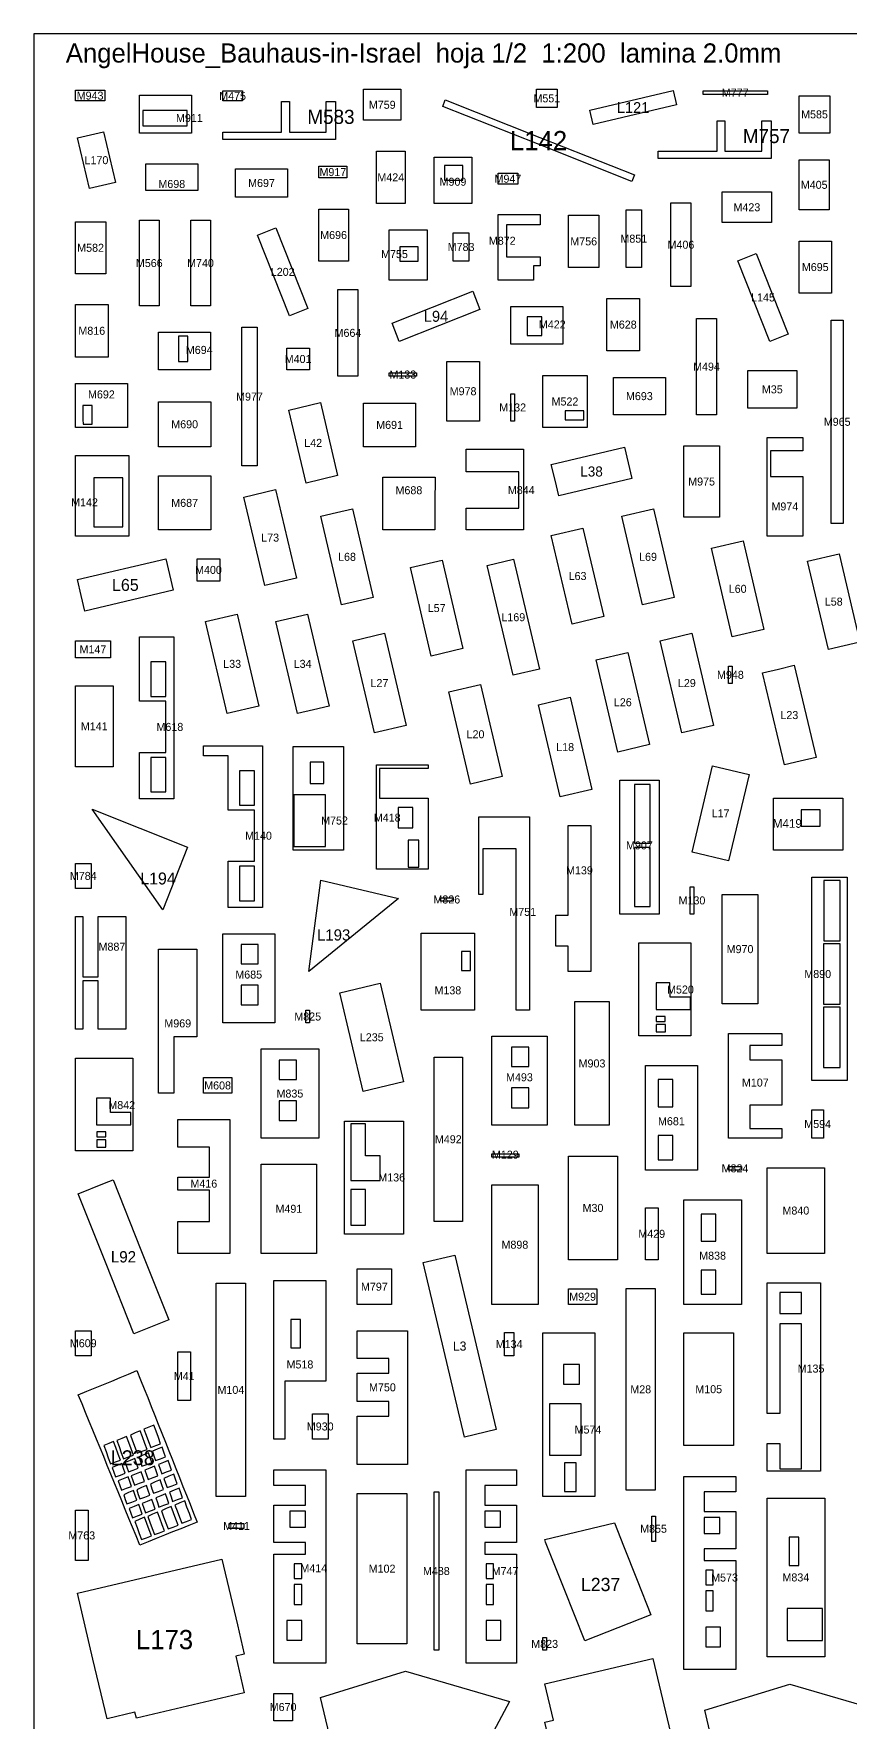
# Model space of a CAD drawing. Header units: millimetres. Extents: x 0 to 600, y 0 to 900.
# Drawn here: x 0 to 255, y 373 to 900 of the extents above; entities that cross this region are included whole.
import ezdxf
from ezdxf.enums import TextEntityAlignment as Align

# ---------------------------------------------------------------- set-up
doc = ezdxf.new("R2010")
doc.units = ezdxf.units.MM
for name, color, linetype in [('CORTE', 1, 'Continuous'), ('GRABADO', 5, 'Continuous'), ('HOJA', 8, 'Continuous')]:
    doc.layers.add(name, color=color, linetype=linetype)

msp = doc.modelspace()

# ---------------------------------------------------------------- linework, layer by layer
at = {"layer": 'CORTE'}
for points in [[(13, 879), (13, 882.35), (22.15, 882.35), (22.15, 879), (13, 879)], [(59, 882.15), (65.2, 882.15), (65.2, 879), (59, 879), (59, 882.15)], [(114.64, 882.65), (114.64, 873), (103, 873), (103, 882.65), (114.64, 882.65)], [(163.45, 877), (157, 877), (157, 882.66), (163.45, 882.66), (163.45, 877)], [(200.71, 877.76), (174.68, 871.61), (173.61, 876.13), (199.64, 882.29), (200.71, 877.76)], [(209, 882.22), (229.09, 882.22), (229.09, 881), (209, 881), (209, 882.22)], [(33, 869), (33, 880.78), (49.3, 880.78), (49.3, 869), (33, 869)], [(47.88, 871.28), (47.88, 876.08), (34.06, 876.08), (34.06, 871.28), (47.88, 871.28)], [(76.63, 867), (59, 867), (59, 869.3), (68.26, 869.3), (77.38, 869.3), (77.38, 878.8), (79.85, 878.8), (79.85, 869.3), (91.33, 869.3), (91.33, 878.8), (94.26, 878.8), (94.26, 867), (76.63, 867)], [(157.27, 865.62), (127.77, 877.33), (128.48, 879.37), (158.02, 867.63), (187.55, 855.89), (186.76, 853.9), (157.27, 865.62)], [(239, 880.64), (248.65, 880.64), (248.65, 869), (239, 869), (239, 880.64)], [(212.63, 861), (195, 861), (195, 863.3), (204.26, 863.3), (213.38, 863.3), (213.38, 872.8), (215.85, 872.8), (215.85, 863.3), (227.33, 863.3), (227.33, 872.8), (230.26, 872.8), (230.26, 861), (212.63, 861)], [(13.61, 867.47), (17.7, 868.44), (21.78, 869.4), (25.53, 853.54), (21.45, 852.58), (17.36, 851.61), (13.61, 867.47)], [(115.97, 847), (107, 847), (107, 863.28), (115.97, 863.28), (115.97, 847)], [(136.81, 847), (135.07, 847), (133.41, 847), (131.74, 847), (130.07, 847), (128.41, 847), (126.74, 847), (125, 847), (125, 849.12), (125, 853.22), (125, 855.27), (125, 857.32), (125, 859.37), (125, 861.49), (126.74, 861.49), (128.41, 861.49), (130.07, 861.49), (131.74, 861.49), (133.41, 861.49), (135.07, 861.49), (136.81, 861.49), (136.81, 859.37), (136.81, 857.32), (136.81, 855.27), (136.81, 853.22), (136.81, 851.17), (136.81, 849.12), (136.81, 847)], [(239, 860.62), (248.44, 860.62), (248.44, 845), (239, 845), (239, 860.62)], [(35, 851), (35, 855.17), (35, 859.33), (51.21, 859.33), (51.2, 851), (35, 851)], [(63, 849), (63, 857.76), (79.25, 857.76), (79.25, 849), (63, 849)], [(97.8, 858.6), (97.8, 855), (89, 855), (89, 858.6), (97.8, 858.6)], [(131.17, 854.31), (132.64, 854.31), (134.04, 854.31), (134.04, 855.4), (134.04, 856.56), (134.04, 857.72), (134.04, 858.81), (132.64, 858.81), (131.17, 858.81), (129.69, 858.81), (128.29, 858.81), (128.29, 857.72), (128.29, 856.56), (128.29, 855.4), (128.29, 854.31), (129.69, 854.31), (131.17, 854.31)], [(145, 856.43), (151.15, 856.43), (151.15, 853), (145, 853), (145, 856.43)], [(215, 850.6), (230.4, 850.6), (230.4, 841), (215, 841), (215, 850.6)], [(89, 845.25), (98.26, 845.25), (98.26, 829), (89, 829), (89, 845.25)], [(189.77, 827), (185, 827), (185, 844.98), (189.77, 844.98), (189.77, 827)], [(199, 847.2), (205.2, 847.2), (205.2, 821), (199, 821), (199, 847.2)], [(22.48, 841.28), (22.48, 825), (13, 825), (13, 841.28), (22.48, 841.28)], [(39.15, 815), (33, 815), (33, 841.75), (39.15, 841.75), (39.15, 815)], [(55.15, 815), (49, 815), (49, 841.75), (55.15, 841.75), (55.15, 815)], [(74.9, 824.5), (69.9, 837.1), (75.56, 839.35), (80.57, 826.75), (85.58, 814.15), (79.91, 811.9), (74.9, 824.5)], [(111, 823), (111, 838.76), (122.81, 838.76), (122.81, 823), (111, 823)], [(158.19, 830.36), (158.19, 827.54), (156.05, 827.54), (156.05, 823), (145, 823), (145, 843.56), (158.19, 843.56), (158.19, 840.31), (147.58, 840.31), (147.58, 830.36), (158.19, 830.36)], [(167, 827), (167, 843.28), (176.48, 843.28), (176.48, 827), (167, 827)], [(114.29, 828.92), (120.04, 828.92), (120.04, 833.42), (114.29, 833.42), (114.29, 828.92)], [(135.9, 829), (131, 829), (131, 837.8), (135.9, 837.8), (135.9, 829)], [(249.1, 819), (239, 819), (239, 835.24), (249.1, 835.24), (249.1, 819)], [(224.9, 816.5), (219.9, 829.1), (225.56, 831.35), (230.57, 818.75), (235.58, 806.15), (229.91, 803.9), (224.9, 816.5)], [(95, 793), (95, 820.12), (101.25, 820.12), (101.25, 793), (95, 793)], [(124.5, 814.57), (137.1, 819.58), (139.35, 813.91), (126.75, 808.9), (114.15, 803.9), (111.9, 809.56), (124.5, 814.57)], [(13, 815.45), (23.22, 815.45), (23.22, 799), (13, 799), (13, 815.45)], [(149, 811.41), (149, 813.07), (149, 814.81), (151.37, 814.81), (153.66, 814.81), (155.96, 814.81), (158.25, 814.81), (160.54, 814.81), (162.84, 814.81), (165.21, 814.81), (165.21, 813.07), (165.21, 811.41), (165.21, 809.74), (165.21, 808.07), (165.21, 806.41), (165.21, 804.74), (165.21, 803), (162.84, 803), (160.54, 803), (158.25, 803), (155.96, 803), (153.66, 803), (151.37, 803), (149, 803), (149, 804.74), (149, 806.41), (149, 808.07), (149, 809.74), (149, 811.41)], [(179, 801), (179, 817.3), (189.2, 817.3), (189.2, 801), (179, 801)], [(69.73, 808.3), (69.73, 765), (65, 765), (65, 808.3), (69.73, 808.3)], [(155.6, 811.52), (154.13, 811.52), (154.13, 810.12), (154.13, 808.64), (154.13, 807.17), (154.13, 805.77), (155.6, 805.77), (158.63, 805.77), (158.63, 807.17), (158.63, 808.64), (158.63, 810.12), (158.63, 811.52), (157.15, 811.52), (155.6, 811.52)], [(207, 781), (207, 811.05), (213.17, 811.05), (213.17, 781), (207, 781)], [(249, 747), (249, 810.56), (252.8, 810.56), (252.8, 747), (249, 747)], [(39, 803.36), (39, 805.02), (39, 806.75), (41.37, 806.75), (43.67, 806.75), (45.97, 806.75), (48.27, 806.75), (50.57, 806.75), (52.87, 806.75), (55.24, 806.75), (55.24, 805.02), (55.24, 803.36), (55.24, 801.71), (55.24, 800.05), (55.24, 798.39), (55.24, 796.73), (55.24, 795), (52.87, 795), (48.27, 795), (45.97, 795), (43.67, 795), (41.37, 795), (39, 795), (39, 796.73), (39, 798.39), (39, 800.05), (39, 801.71), (39, 803.36)], [(45.24, 805.5), (45.24, 803.97), (45.24, 802.37), (45.24, 800.77), (45.24, 799.17), (45.24, 797.65), (46.67, 797.65), (48.09, 797.65), (48.09, 799.17), (48.09, 800.77), (48.09, 802.37), (48.09, 803.97), (48.09, 805.5), (46.67, 805.5), (45.24, 805.5)], [(86.1, 801.8), (86.1, 795), (79, 795), (79, 801.8), (86.1, 801.8)], [(139.15, 797.65), (139.15, 779), (129, 779), (129, 797.65), (139.15, 797.65)], [(111, 793), (111, 794.11), (119.52, 794.11), (119.52, 793), (111, 793)], [(167.59, 777), (165.89, 777), (164.19, 777), (162.48, 777), (160.78, 777), (159, 777), (159, 778.68), (159, 780.29), (159, 781.9), (159, 785.12), (159, 786.73), (159, 788.34), (159, 789.95), (159, 791.56), (159, 793.24), (160.76, 793.24), (164.14, 793.24), (165.82, 793.24), (167.32, 793.24), (170.32, 793.24), (171.82, 793.24), (172.78, 793.24), (172.78, 791.56), (172.78, 789.95), (172.78, 788.34), (172.78, 786.73), (172.78, 785.12), (172.78, 783.51), (172.78, 781.9), (172.78, 780.29), (172.78, 777), (171, 777), (169.3, 777), (167.59, 777)], [(181, 792.6), (197.25, 792.6), (197.25, 781), (181, 781), (181, 792.6)], [(223, 783), (223, 794.81), (238.27, 794.81), (238.27, 783), (223, 783)], [(13, 790.78), (29.25, 790.78), (29.25, 777), (13, 777), (13, 790.78)], [(150.11, 779), (149, 779), (149, 787.52), (150.11, 787.52), (150.11, 779)], [(15.36, 782.45), (15.37, 780.95), (15.37, 779.45), (15.38, 778.03), (18.24, 778.03), (18.24, 779.45), (18.23, 780.95), (18.22, 782.45), (18.21, 783.88), (15.35, 783.88), (15.36, 782.45)], [(39, 771), (39, 785.01), (55.25, 785.01), (55.25, 771), (39, 771)], [(85.03, 759.61), (79.61, 782.43), (89.49, 784.77), (94.9, 761.96), (85.03, 759.61)], [(103, 771), (103, 784.64), (119.25, 784.64), (119.25, 771), (103, 771)], [(167.32, 779.36), (168.82, 779.37), (170.32, 779.37), (171.75, 779.38), (171.75, 780.81), (171.75, 782.23), (170.33, 782.22), (168.83, 782.22), (167.33, 782.21), (165.9, 782.2), (165.9, 780.78), (165.9, 779.35), (167.32, 779.36)], [(135, 751.8), (151.48, 751.8), (151.48, 763.1), (135, 763.1), (135, 770.27), (152.98, 770.27), (152.98, 745), (135, 745), (135, 751.8)], [(163.96, 755.61), (162.78, 760.55), (161.61, 765.49), (184.43, 770.9), (185.6, 765.97), (186.77, 761.03), (163.96, 755.61)], [(203, 749), (203, 771.24), (214.13, 771.24), (214.13, 749), (203, 749)], [(229, 743), (229, 773.85), (240.13, 773.85), (240.13, 769.75), (230.07, 769.75), (230.07, 761.65), (240.13, 761.65), (240.13, 743), (229, 743)], [(13, 768.27), (29.65, 768.27), (29.65, 743), (13, 743), (13, 768.27)], [(18.71, 745.96), (27.85, 745.96), (27.85, 761.29), (18.71, 761.29), (18.71, 745.96)], [(55.25, 761.9), (55.25, 745), (39, 745), (39, 761.9), (55.25, 761.9)], [(125.24, 745), (109, 745), (109, 761.53), (125.32, 761.53), (125.28, 753.26), (125.24, 745)], [(72.14, 727.61), (65.61, 755.25), (75.49, 757.58), (82.02, 729.94), (72.14, 727.61)], [(89.61, 749.25), (94.55, 750.42), (99.49, 751.58), (106.02, 723.94), (101.08, 722.78), (96.14, 721.61), (89.61, 749.25)], [(190.14, 721.61), (183.61, 749.25), (193.49, 751.58), (200.02, 723.94), (190.14, 721.61)], [(168.14, 715.61), (161.61, 743.25), (171.49, 745.58), (178.02, 717.94), (168.14, 715.61)], [(218.14, 711.61), (211.61, 739.25), (221.49, 741.58), (228.02, 713.94), (218.14, 711.61)], [(15.94, 719.61), (14.78, 724.55), (13.61, 729.49), (41.25, 736.02), (42.42, 731.08), (43.58, 726.14), (15.94, 719.61)], [(58.1, 736.02), (58.1, 729), (51, 729), (51, 736.02), (58.1, 736.02)], [(124.14, 705.61), (117.61, 733.25), (127.49, 735.58), (134.02, 707.94), (124.14, 705.61)], [(149.72, 699.61), (141.61, 733.92), (149.78, 735.86), (157.9, 701.54), (149.72, 699.61)], [(248.14, 707.61), (241.61, 735.25), (251.49, 737.58), (258.02, 709.94), (248.14, 707.61)], [(60.41, 687.61), (53.61, 716.38), (63.49, 718.71), (70.29, 689.94), (60.41, 687.61)], [(80.55, 717.54), (85.49, 718.71), (92.29, 689.94), (87.35, 688.78), (82.41, 687.61), (75.61, 716.38), (80.55, 717.54)], [(106.41, 681.61), (99.61, 710.38), (109.49, 712.71), (116.29, 683.94), (106.41, 681.61)], [(202.41, 681.61), (195.61, 710.38), (205.49, 712.71), (212.29, 683.94), (202.41, 681.61)], [(23.95, 705), (13, 705), (13, 710.4), (23.95, 710.4), (23.95, 705)], [(33, 675.47), (41.27, 675.47), (41.27, 691.46), (33, 691.46), (33, 711.55), (43.73, 711.55), (43.73, 661), (33, 661), (33, 675.47)], [(36.57, 703.79), (36.57, 692.99), (41.27, 692.99), (41.27, 703.79), (36.57, 703.79)], [(182.41, 675.61), (175.61, 704.38), (185.49, 706.71), (192.29, 677.94), (182.41, 675.61)], [(217, 697), (217, 702.45), (218.11, 702.45), (218.11, 697), (217, 697)], [(232.55, 701.54), (237.49, 702.71), (244.29, 673.94), (239.35, 672.78), (234.41, 671.61), (227.61, 700.38), (232.55, 701.54)], [(13, 696.3), (24.77, 696.3), (24.77, 671), (13, 671), (13, 696.3)], [(136.41, 665.61), (129.61, 694.38), (139.49, 696.71), (146.29, 667.94), (136.41, 665.61)], [(164.41, 661.61), (157.61, 690.38), (167.49, 692.71), (174.29, 663.94), (164.41, 661.61)], [(60.68, 641.47), (68.95, 641.47), (68.95, 657.46), (60.68, 657.46), (60.68, 674.42), (53, 674.42), (53, 677.55), (71.41, 677.55), (71.41, 627), (60.68, 627), (60.68, 641.47)], [(81, 677.38), (96.76, 677.38), (96.76, 645), (81, 645), (81, 677.38)], [(36.57, 673.94), (36.57, 663.14), (41.27, 663.14), (41.27, 673.94), (36.57, 673.94)], [(86.33, 672.42), (86.33, 665.82), (90.58, 665.82), (90.58, 672.42), (86.33, 672.42)], [(107, 671.63), (123.21, 671.63), (123.21, 670.49), (107.96, 670.49), (107.96, 661.19), (123.21, 661.19), (123.21, 639), (107, 639), (107, 671.63)], [(205.61, 644.3), (212, 671.3), (223.36, 668.61), (216.96, 641.61), (205.61, 644.3)], [(64.25, 669.79), (64.25, 658.99), (68.95, 658.99), (68.95, 669.79), (64.25, 669.79)], [(183, 666.83), (195.28, 666.83), (195.28, 625), (183, 625), (183, 666.83)], [(187.65, 647.1), (192.5, 647.1), (192.5, 665.5), (187.65, 665.5), (187.65, 647.1)], [(81.18, 662.28), (81.18, 646.13), (91.11, 646.13), (91.11, 662.28), (81.18, 662.28)], [(252.69, 645), (249.54, 645), (246.46, 645), (243.39, 645), (240.31, 645), (237.23, 645), (234.15, 645), (231, 645), (231, 647.37), (231, 649.66), (231, 651.96), (231, 654.25), (231, 656.54), (231, 658.84), (231, 661.21), (234.15, 661.21), (237.23, 661.21), (240.31, 661.21), (243.39, 661.21), (246.46, 661.21), (249.54, 661.21), (252.69, 661.21), (252.69, 658.84), (252.69, 656.54), (252.69, 654.25), (252.69, 651.96), (252.69, 649.66), (252.69, 647.37), (252.69, 645)], [(48, 645.91), (40.3, 626.29), (18.23, 657.74), (48, 645.91)], [(113.76, 651.97), (118.41, 651.97), (118.41, 658.27), (113.76, 658.27), (113.76, 651.97)], [(140.22, 645.4), (140.22, 631.08), (139, 631.08), (139, 655.32), (154.76, 655.32), (154.76, 595), (150.65, 595), (150.65, 620.28), (150.65, 645.4), (140.22, 645.4)], [(241.61, 652.46), (243.63, 652.46), (245.57, 652.46), (245.57, 654.13), (245.57, 655.88), (245.57, 657.56), (243.63, 657.56), (241.61, 657.56), (239.67, 657.56), (239.67, 655.88), (239.67, 654.13), (239.67, 652.46), (241.61, 652.46)], [(163, 614.96), (163, 624.63), (166.85, 624.63), (166.85, 652.67), (173.95, 652.67), (173.95, 607), (166.85, 607), (166.85, 614.96), (163, 614.96)], [(116.9, 639.6), (120.2, 639.6), (120.2, 648.1), (116.9, 648.1), (116.9, 639.6)], [(187.65, 627.4), (192.5, 627.4), (192.5, 645.8), (187.65, 645.8), (187.65, 627.4)], [(17.9, 633), (13, 633), (13, 640.84), (17.9, 640.84), (17.9, 633)], [(64.25, 639.94), (64.25, 629.14), (68.95, 629.14), (68.95, 639.94), (64.25, 639.94)], [(113.86, 629.87), (85.94, 607.08), (89.6, 635.61), (113.86, 629.87)], [(205, 633.52), (206.11, 633.52), (206.11, 625), (205, 625), (205, 633.52)], [(243, 636.47), (254.05, 636.47), (254.05, 573), (243, 573), (243, 636.47)], [(246.68, 616.67), (251.88, 616.67), (251.88, 635.47), (246.68, 635.47), (246.68, 616.67)], [(127, 629), (127, 630.11), (130.97, 630.11), (130.97, 629), (127, 629)], [(215, 597), (215, 631.08), (226.13, 631.08), (226.13, 597), (215, 597)], [(13, 624.26), (15.28, 624.26), (15.28, 605.34), (20.08, 605.34), (20.08, 624.26), (24.7, 624.26), (28.74, 624.26), (28.74, 589), (24.7, 589), (20.08, 589), (20.08, 604.14), (15.28, 604.14), (15.28, 589), (13, 589), (13, 624.26)], [(59, 618.85), (75.25, 618.85), (75.25, 591), (59, 591), (59, 618.85)], [(121, 619.05), (137.65, 619.05), (137.65, 595), (121, 595), (121, 619.05)], [(43.73, 569), (39, 569), (39, 614.04), (50.93, 614.04), (50.93, 595.09), (50.93, 595.03), (50.93, 586.64), (43.73, 586.64), (43.73, 569)], [(64.72, 609.44), (70.08, 609.44), (70.08, 615.49), (64.72, 615.49), (64.72, 609.44)], [(133.55, 607.35), (136.4, 607.35), (136.4, 613.25), (133.55, 613.25), (133.55, 607.35)], [(189, 596.41), (189, 597.74), (189, 599.07), (189, 600.76), (189, 602.44), (189, 604.12), (189, 605.8), (189, 607.48), (189, 609.17), (189, 610.85), (189, 612.53), (189, 614.21), (189, 615.97), (190.68, 615.97), (192.29, 615.97), (195.51, 615.97), (197.12, 615.97), (201.95, 615.97), (203.56, 615.97), (205.24, 615.97), (205.24, 614.2), (205.24, 612.5), (205.24, 610.81), (205.24, 609.11), (205.24, 607.42), (205.24, 605.72), (205.24, 604.03), (205.24, 602.33), (205.24, 600.64), (205.24, 598.94), (205.24, 597.25), (205.24, 595.55), (205.24, 593.86), (205.24, 592.16), (205.24, 590.47), (205.24, 588.77), (205.24, 587), (203.56, 587), (201.95, 587), (200.34, 587), (198.73, 587), (197.12, 587), (195.51, 587), (193.9, 587), (192.29, 587), (189, 587), (189, 588.67), (189, 590.27), (189, 593.47), (189, 595.07), (189, 596.41)], [(246.63, 596.87), (251.83, 596.87), (251.83, 615.67), (246.63, 615.67), (246.63, 596.87)], [(64.72, 602.74), (64.72, 596.59), (70.08, 596.59), (70.08, 602.74), (64.72, 602.74)], [(102.89, 569.61), (95.61, 600.41), (108.22, 603.39), (115.5, 572.59), (102.89, 569.61)], [(194.33, 603.5), (194.33, 602.08), (194.34, 600.58), (194.35, 599.08), (194.35, 597.74), (194.36, 596.41), (194.36, 595.15), (195.84, 595.15), (197.39, 595.15), (198.94, 595.15), (200.48, 595.15), (203.58, 595.15), (205.05, 595.15), (205.05, 596.41), (205.04, 597.74), (205.04, 599), (203.53, 599), (201.94, 599), (200.36, 599), (198.7, 599), (198.69, 600.57), (198.68, 602.07), (198.68, 603.5), (197.25, 603.5), (195.75, 603.5), (194.33, 603.5)], [(179.65, 559), (169, 559), (169, 597.65), (179.65, 597.65), (179.65, 559)], [(86.11, 591), (85, 591), (85, 594.97), (86.11, 594.97), (86.11, 591)], [(195.81, 591.4), (197.23, 591.4), (197.23, 592.2), (197.22, 593), (195.8, 593), (194.37, 593), (194.38, 592.2), (194.38, 591.4), (195.81, 591.4)], [(246.59, 595.87), (246.59, 577.07), (251.79, 577.07), (251.79, 595.87), (246.59, 595.87)], [(143, 586.85), (160.34, 586.85), (160.34, 559), (143, 559), (143, 586.85)], [(194.4, 588.15), (195.82, 588.15), (197.25, 588.15), (197.24, 589.32), (197.24, 590.5), (195.81, 590.5), (194.39, 590.5), (194.39, 589.33), (194.4, 588.15)], [(217, 587.69), (233.65, 587.69), (233.65, 583.9), (223.65, 583.9), (223.65, 579.45), (233.65, 579.45), (233.65, 565.25), (223.65, 565.25), (223.65, 558), (233.65, 558), (233.65, 555), (217, 555), (217, 587.69)], [(71, 563.6), (71, 565.73), (71, 567.86), (71, 569.99), (71, 572.12), (71, 574.25), (71, 576.38), (71, 580.64), (71, 582.85), (73.3, 582.85), (75.53, 582.85), (79.99, 582.85), (82.22, 582.85), (84.45, 582.85), (86.68, 582.85), (88.99, 582.85), (88.99, 580.64), (88.99, 578.51), (88.99, 576.38), (88.99, 574.25), (88.99, 572.12), (88.99, 569.99), (88.99, 567.86), (88.99, 565.73), (88.99, 563.6), (88.99, 561.47), (88.99, 559.34), (88.99, 557.21), (88.99, 555), (86.68, 555), (84.45, 555), (82.22, 555), (79.99, 555), (75.53, 555), (73.3, 555), (71, 555), (71, 557.21), (71, 559.34), (71, 561.47), (71, 563.6)], [(133.89, 529), (125, 529), (125, 580.27), (133.89, 580.27), (133.89, 529)], [(149.24, 577.36), (154.6, 577.36), (154.6, 583.41), (149.24, 583.41), (149.24, 577.36)], [(13, 564.38), (13, 566.59), (13, 568.81), (13, 571.03), (13, 573.24), (13, 575.46), (13, 577.68), (13, 579.97), (15.3, 579.97), (17.53, 579.97), (19.76, 579.97), (21.99, 579.97), (24.22, 579.97), (26.45, 579.97), (28.68, 579.97), (30.98, 579.97), (30.98, 577.68), (30.98, 575.46), (30.98, 573.24), (30.98, 571.03), (30.98, 568.81), (30.98, 566.59), (30.98, 564.38), (30.98, 562.16), (30.98, 559.94), (30.98, 557.73), (30.98, 555.51), (30.98, 553.29), (30.98, 551), (28.68, 551), (26.45, 551), (24.22, 551), (21.99, 551), (19.76, 551), (17.53, 551), (15.3, 551), (13, 551), (13, 553.29), (13, 555.51), (13, 557.73), (13, 559.94), (13, 562.16), (13, 564.38)], [(76.66, 579.4), (76.66, 577.93), (76.66, 576.38), (76.66, 574.83), (76.66, 573.35), (79.34, 573.35), (80.71, 573.35), (82.02, 573.35), (82.02, 574.83), (82.02, 576.38), (82.02, 577.93), (82.02, 579.4), (80.71, 579.4), (79.34, 579.4), (76.66, 579.4)], [(191, 577.69), (207.25, 577.69), (207.25, 545), (191, 545), (191, 577.69)], [(61.8, 573.9), (61.8, 569), (53, 569), (53, 573.9), (61.8, 573.9)], [(149.24, 570.66), (149.24, 564.51), (154.6, 564.51), (154.6, 570.66), (149.24, 570.66)], [(194.97, 573.28), (194.97, 564.78), (199.57, 564.78), (199.57, 573.28), (194.97, 573.28)], [(19.6, 566.08), (19.61, 564.58), (19.61, 563.08), (19.62, 561.74), (19.62, 560.41), (19.63, 559.15), (21.11, 559.15), (22.66, 559.15), (25.76, 559.15), (27.31, 559.15), (28.85, 559.15), (30.33, 559.15), (30.33, 560.41), (30.33, 561.74), (30.33, 563), (28.81, 563), (27.22, 563), (25.63, 563), (23.96, 563), (23.96, 564.57), (23.95, 566.07), (23.94, 567.5), (22.52, 567.5), (21.02, 567.5), (19.59, 567.5), (19.6, 566.08)], [(80.71, 566.65), (79.34, 566.65), (76.66, 566.65), (76.66, 565.15), (76.66, 563.58), (76.66, 562), (76.66, 560.5), (79.34, 560.5), (80.71, 560.5), (82.02, 560.5), (82.02, 562), (82.02, 563.58), (82.02, 565.15), (82.02, 566.65), (80.71, 566.65)], [(54.87, 529), (54.87, 538.7), (45, 538.7), (45, 542.85), (54.87, 542.85), (54.87, 552.2), (45, 552.2), (45, 560.83), (61.21, 560.83), (61.21, 519), (45, 519), (45, 529), (54.87, 529)], [(97, 537.47), (97, 539.53), (97, 541.6), (97, 543.66), (97, 545.73), (97, 547.79), (97, 549.86), (97, 551.92), (97, 553.99), (97, 556.06), (97, 558.12), (97, 560.26), (99.1, 560.26), (101.13, 560.26), (103.16, 560.26), (105.19, 560.26), (107.22, 560.26), (109.25, 560.26), (111.28, 560.26), (113.31, 560.26), (115.41, 560.26), (115.41, 558.12), (115.41, 556.06), (115.41, 553.99), (115.41, 551.92), (115.41, 549.86), (115.41, 547.79), (115.41, 545.73), (115.41, 543.66), (115.41, 541.6), (115.41, 539.53), (115.41, 537.47), (115.41, 535.4), (115.41, 533.34), (115.41, 531.27), (115.41, 529.21), (115.41, 527.14), (115.41, 525), (113.56, 525), (111.77, 525), (109.99, 525), (108.21, 525), (106.36, 525), (104.5, 525), (102.64, 525), (100.79, 525), (97, 525), (97, 527.14), (97, 529.21), (97, 531.27), (97, 533.34), (97, 535.4), (97, 537.47)], [(103.64, 549.51), (103.64, 551.57), (103.64, 553.56), (103.64, 555.55), (103.64, 557.54), (103.64, 559.46), (102.11, 559.46), (100.51, 559.46), (98.99, 559.46), (98.99, 557.55), (98.99, 555.57), (98.99, 553.58), (98.99, 551.6), (98.99, 549.62), (98.99, 547.63), (98.99, 545.65), (98.99, 543.67), (98.99, 541.76), (100.77, 541.76), (102.63, 541.76), (104.49, 541.76), (106.35, 541.76), (108.14, 541.76), (108.14, 543.66), (108.14, 545.64), (108.14, 547.61), (108.14, 549.51), (106.71, 549.51), (105.21, 549.51), (103.64, 549.51)], [(246.6, 555), (243, 555), (243, 563.8), (246.6, 563.8), (246.6, 555)], [(22.49, 557), (21.07, 557), (19.64, 557), (19.64, 556.2), (19.65, 555.4), (21.07, 555.4), (22.5, 555.4), (22.49, 556.2), (22.49, 557)], [(19.66, 552.15), (21.09, 552.15), (22.51, 552.15), (22.51, 553.32), (22.5, 554.5), (21.08, 554.5), (19.65, 554.5), (19.66, 553.33), (19.66, 552.15)], [(194.97, 548.25), (199.57, 548.25), (199.57, 555.78), (194.97, 555.78), (194.97, 548.25)], [(151.52, 549), (143, 549), (143, 550.11), (151.52, 550.11), (151.52, 549.55), (151.52, 549)], [(167, 549.38), (182.27, 549.38), (182.27, 517), (167, 517), (167, 549.38)], [(71, 546.85), (88.34, 546.85), (88.34, 519), (71, 519), (71, 546.85)], [(220.97, 546.11), (220.97, 545), (217, 545), (217, 546.11), (220.97, 546.11)], [(229, 519), (229, 545.75), (246.98, 545.75), (246.98, 519), (229, 519)], [(42.15, 498.22), (31.24, 493.89), (22.56, 515.72), (13.88, 537.55), (22.04, 540.9), (24.75, 542.01), (33.45, 520.11), (42.15, 498.22)], [(98.99, 535.24), (98.99, 533.36), (98.99, 531.49), (98.99, 527.81), (100.51, 527.81), (102.11, 527.81), (103.64, 527.81), (103.64, 529.61), (103.64, 531.49), (103.64, 533.36), (103.64, 535.24), (103.64, 537.11), (103.64, 538.91), (102.11, 538.91), (100.51, 538.91), (98.99, 538.91), (98.99, 537.11), (98.99, 535.24)], [(143, 503), (143, 540.39), (157.49, 540.39), (157.49, 503), (143, 503)], [(191, 517), (191, 533.21), (194.96, 533.21), (194.96, 517), (191, 517)], [(203, 535.69), (220.98, 535.69), (220.98, 503), (203, 503), (203, 535.69)], [(208.45, 531.28), (208.45, 522.78), (213.05, 522.78), (213.05, 531.28), (208.45, 531.28)], [(134.49, 461.61), (121.61, 516.11), (131.49, 518.44), (144.37, 463.94), (134.49, 461.61)], [(111.73, 514.17), (111.73, 503), (101, 503), (101, 514.17), (111.73, 514.17)], [(208.45, 506.25), (213.05, 506.25), (213.05, 513.78), (208.45, 513.78), (208.45, 506.25)], [(66.1, 509.67), (66.1, 443), (57, 443), (57, 509.67), (66.1, 509.67)], [(75, 510.53), (91.24, 510.53), (91.24, 479.1), (78.36, 479.1), (78.36, 461), (75, 461), (75, 510.53)], [(175.8, 507.9), (175.8, 503), (167, 503), (167, 507.9), (175.8, 507.9)], [(185, 508.04), (194.1, 508.04), (194.1, 445), (185, 445), (185, 508.04)], [(233, 451.65), (239.8, 451.65), (239.8, 497.02), (233, 497.02), (233, 468.98), (229, 468.98), (229, 509.77), (245.65, 509.77), (245.65, 451), (229, 451), (229, 459.61), (233, 459.61), (233, 451.65)], [(233, 506.76), (233, 500.26), (239.8, 500.26), (239.8, 506.76), (233, 506.76)], [(83.33, 489.47), (83.33, 498.32), (80.28, 498.32), (80.28, 489.47), (83.33, 489.47)], [(17.9, 487), (13, 487), (13, 494.84), (17.9, 494.84), (17.9, 487)], [(101, 468.1), (110.87, 468.1), (110.87, 472.7), (101, 472.7), (101, 481.6), (110.87, 481.6), (110.87, 486.2), (101, 486.2), (101, 494.83), (116.76, 494.83), (116.76, 453), (101, 453), (101, 468.1)], [(149.9, 494.27), (149.9, 487), (147, 487), (147, 494.27), (149.9, 494.27)], [(159, 494.12), (175.25, 494.12), (175.25, 443), (159, 443), (159, 494.12)], [(218.55, 494.13), (218.55, 459), (203, 459), (203, 494.13), (218.55, 494.13)], [(48.96, 488.27), (48.96, 473), (45, 473), (45, 488.27), (48.96, 488.27)], [(45.89, 432.96), (43.35, 431.95), (40.81, 430.94), (38.27, 429.93), (35.73, 428.92), (33.12, 427.88), (31.97, 430.71), (30.84, 433.46), (29.71, 436.21), (28.59, 438.97), (27.46, 441.72), (26.33, 444.48), (25.21, 447.23), (24.08, 449.98), (22.95, 452.74), (21.83, 455.49), (20.7, 458.24), (19.57, 461), (18.45, 463.75), (17.32, 466.5), (16.19, 469.26), (15.07, 472.01), (13.91, 474.83), (16.58, 475.93), (19.18, 476.99), (21.77, 478.06), (24.37, 479.12), (26.97, 480.19), (29.57, 481.25), (32.23, 482.35), (33.37, 479.5), (34.47, 476.72), (35.57, 473.95), (36.67, 471.17), (37.78, 468.39), (38.88, 465.62), (39.98, 462.84), (41.09, 460.06), (42.19, 457.29), (43.29, 454.51), (44.4, 451.74), (45.5, 448.96), (46.6, 446.18), (47.71, 443.41), (48.81, 440.63), (49.91, 437.85), (51.04, 435.01), (48.43, 433.97), (45.89, 432.96)], [(165.44, 478.17), (170.44, 478.17), (170.44, 484.32), (165.44, 484.32), (165.44, 478.17)], [(161.01, 471.96), (161.01, 455.96), (170.91, 455.96), (170.91, 471.96), (161.01, 471.96)], [(38.07, 458.93), (39.62, 459.5), (38.91, 461.42), (38.17, 463.4), (37.46, 465.32), (35.95, 464.67), (34.42, 464.03), (35.12, 462.16), (35.83, 460.22), (36.53, 458.35), (38.07, 458.93)], [(87, 468.84), (91.9, 468.84), (91.9, 461), (87, 461), (87, 468.84)], [(23.28, 455.11), (23.98, 453.24), (25.52, 453.82), (27.07, 454.39), (26.36, 456.31), (25.62, 458.3), (24.91, 460.21), (23.4, 459.57), (21.87, 458.92), (22.57, 457.05), (23.28, 455.11)], [(28.03, 454.82), (29.58, 455.39), (31.13, 455.96), (30.42, 457.88), (29.68, 459.87), (28.97, 461.78), (27.45, 461.14), (25.93, 460.49), (26.62, 458.62), (27.34, 456.68), (28.03, 454.82)], [(33.83, 457.15), (35.38, 457.72), (34.67, 459.64), (33.93, 461.63), (33.22, 463.54), (31.7, 462.9), (30.18, 462.25), (30.87, 460.38), (32.28, 456.58), (33.83, 457.15)], [(31.08, 451.3), (32.63, 451.88), (32.11, 453.4), (31.59, 454.91), (30.08, 454.27), (28.55, 453.62), (29.05, 452.17), (29.54, 450.73), (31.08, 451.3)], [(35.33, 453.06), (36.88, 453.64), (36.36, 455.16), (35.84, 456.67), (34.33, 456.03), (32.8, 455.38), (33.3, 453.93), (33.79, 452.49), (35.33, 453.06)], [(40.6, 456.93), (40.09, 458.45), (38.57, 457.81), (37.04, 457.16), (37.54, 455.71), (38.03, 454.27), (39.58, 454.84), (41.13, 455.41), (40.6, 456.93)], [(39.44, 451.58), (39.94, 450.13), (41.48, 450.71), (43.03, 451.28), (42.51, 452.8), (41.99, 454.32), (40.47, 453.67), (38.95, 453.03), (39.44, 451.58)], [(28.58, 450.31), (28.06, 451.83), (27.54, 453.34), (26.02, 452.7), (24.5, 452.05), (24.99, 450.6), (25.48, 449.16), (27.03, 449.73), (28.58, 450.31)], [(26.89, 446.47), (27.39, 445.03), (28.93, 445.6), (30.48, 446.17), (29.96, 447.7), (29.44, 449.21), (27.92, 448.57), (26.4, 447.92), (26.89, 446.47)], [(31.44, 446.6), (32.99, 447.17), (34.54, 447.75), (34.02, 449.27), (33.5, 450.78), (31.98, 450.14), (30.46, 449.49), (30.95, 448.04), (31.44, 446.6)], [(35.2, 449.8), (35.69, 448.36), (37.24, 448.93), (38.79, 449.51), (38.27, 451.03), (37.75, 452.54), (36.23, 451.9), (34.71, 451.25), (35.2, 449.8)], [(43.18, 446.38), (44.73, 446.95), (44.21, 448.47), (43.69, 449.99), (42.17, 449.34), (40.65, 448.7), (41.14, 447.25), (41.63, 445.81), (43.18, 446.38)], [(75, 411.39), (75, 414.77), (75, 418.16), (75, 421.54), (75, 425), (78.35, 425), (81.62, 425), (84.82, 425), (84.82, 426.86), (84.82, 428.71), (81.62, 428.71), (78.35, 428.71), (75, 428.71), (75, 431.65), (75, 434.51), (75, 437.37), (75, 440.31), (78.35, 440.31), (81.62, 440.31), (84.82, 440.31), (84.82, 443.41), (84.82, 446.52), (81.62, 446.52), (78.35, 446.52), (75, 446.52), (75, 448.92), (75, 451.32), (78.29, 451.32), (81.5, 451.32), (84.71, 451.32), (87.92, 451.32), (91.21, 451.32), (91.21, 447.7), (91.21, 444.17), (91.21, 440.63), (91.21, 437.09), (91.21, 433.55), (91.21, 430.01), (91.21, 426.47), (91.21, 422.93), (91.21, 419.39), (91.21, 415.85), (91.21, 412.31), (91.21, 408.77), (91.21, 405.23), (91.21, 401.69), (91.21, 394.61), (91.21, 391), (87.92, 391), (84.71, 391), (81.5, 391), (78.29, 391), (75, 391), (75, 394.46), (75, 397.85), (75, 401.23), (75, 404.62), (75, 408), (75, 411.39)], [(135, 451.32), (150.76, 451.32), (150.76, 446.52), (140.9, 446.52), (140.9, 440.31), (150.76, 440.31), (150.76, 428.71), (140.9, 428.71), (140.9, 425), (150.76, 425), (150.76, 391), (135, 391), (135, 451.32)], [(165.7, 453.53), (165.7, 444.58), (169.4, 444.58), (169.4, 453.53), (165.7, 453.53)], [(203, 449.32), (219.25, 449.32), (219.25, 444.52), (209.39, 444.52), (209.39, 438.31), (219.25, 438.31), (219.25, 426.71), (209.39, 426.71), (209.39, 423), (219.25, 423), (219.25, 389), (203, 389), (203, 449.32)], [(30.63, 441.27), (32.18, 441.85), (31.66, 443.37), (31.14, 444.88), (29.62, 444.24), (28.1, 443.59), (28.59, 442.14), (29.08, 440.7), (30.63, 441.27)], [(36.23, 443.42), (35.71, 444.94), (35.19, 446.45), (33.68, 445.81), (32.15, 445.16), (32.65, 443.71), (33.14, 442.27), (34.69, 442.84), (36.23, 443.42)], [(39.96, 446.7), (39.44, 448.21), (37.93, 447.57), (36.4, 446.92), (36.9, 445.47), (37.39, 444.03), (38.93, 444.6), (40.48, 445.18), (39.96, 446.7)], [(39.1, 439.71), (40.65, 440.28), (42.2, 440.86), (41.68, 442.38), (41.16, 443.89), (39.64, 443.25), (38.12, 442.6), (38.61, 441.15), (39.1, 439.71)], [(44.89, 442.06), (46.44, 442.63), (45.92, 444.15), (45.4, 445.66), (43.89, 445.02), (42.36, 444.37), (42.86, 442.93), (43.35, 441.48), (44.89, 442.06)], [(116.55, 443.98), (116.55, 397), (101, 397), (101, 443.98), (116.55, 443.98)], [(126.45, 395), (125, 395), (125, 444.53), (126.45, 444.53), (126.45, 395)], [(16.96, 438.76), (16.96, 423), (13, 423), (13, 438.76), (16.96, 438.76)], [(32.34, 436.95), (33.89, 437.52), (33.37, 439.04), (32.85, 440.56), (31.34, 439.91), (29.81, 439.27), (30.31, 437.82), (30.8, 436.38), (32.34, 436.95)], [(36.4, 438.52), (37.95, 439.09), (37.43, 440.61), (36.91, 442.13), (35.39, 441.48), (33.87, 440.84), (34.36, 439.39), (34.85, 437.95), (36.4, 438.52)], [(37.01, 433.03), (37.7, 431.17), (39.25, 431.74), (40.8, 432.31), (40.09, 434.23), (39.35, 436.22), (38.64, 438.13), (37.12, 437.49), (35.6, 436.84), (36.29, 434.97), (37.01, 433.03)], [(43.5, 433.5), (45.05, 434.08), (44.34, 435.99), (43.6, 437.98), (42.89, 439.89), (41.37, 439.25), (39.85, 438.6), (40.54, 436.73), (41.26, 434.79), (41.95, 432.93), (43.5, 433.5)], [(47.74, 435.28), (49.29, 435.85), (48.58, 437.77), (47.84, 439.75), (47.13, 441.67), (45.62, 441.02), (44.09, 440.38), (44.79, 438.51), (45.5, 436.57), (46.2, 434.7), (47.74, 435.28)], [(79.97, 438.43), (79.97, 435.96), (79.97, 433.48), (82.4, 433.48), (84.82, 433.48), (84.82, 435.96), (84.82, 438.43), (82.4, 438.43), (79.97, 438.43)], [(140.9, 433.48), (145.75, 433.48), (145.75, 438.43), (140.9, 438.43), (140.9, 433.48)], [(229, 404.47), (229, 408.27), (229, 412.07), (229, 415.86), (229, 419.66), (229, 423.46), (229, 427.26), (229, 431.06), (229, 434.86), (229, 438.65), (229, 442.53), (233.53, 442.53), (235.76, 442.53), (237.99, 442.53), (240.22, 442.53), (242.45, 442.53), (244.68, 442.53), (246.99, 442.53), (246.99, 438.65), (246.99, 434.86), (246.99, 431.06), (246.99, 427.26), (246.99, 423.46), (246.99, 419.66), (246.99, 415.86), (246.99, 412.07), (246.99, 408.27), (246.99, 404.47), (246.99, 400.67), (246.99, 396.87), (246.99, 393), (244.68, 393), (242.45, 393), (240.22, 393), (237.99, 393), (235.76, 393), (229, 393), (229, 396.87), (229, 400.67), (229, 404.47)], [(35.19, 430.17), (36.74, 430.74), (36.03, 432.66), (35.29, 434.65), (34.58, 436.56), (33.07, 435.92), (31.54, 435.27), (32.24, 433.4), (32.95, 431.46), (33.65, 429.6), (35.19, 430.17)], [(61, 434.65), (65.65, 434.65), (65.65, 433), (61, 433), (61, 434.65)], [(172.04, 397.9), (165.61, 414.22), (162.96, 420.93), (162.94, 420.93), (159.81, 428.81), (159.61, 429.65), (181.32, 434.78), (184.17, 427.6), (188.43, 416.89), (192.71, 406.12), (182.38, 402.01), (172.04, 397.9)], [(193, 436.93), (194.11, 436.93), (194.11, 429), (193, 429), (193, 436.93)], [(209.39, 431.48), (214.24, 431.48), (214.24, 436.43), (209.39, 436.43), (209.39, 431.48)], [(235.86, 423.65), (235.86, 421.47), (237.39, 421.47), (238.91, 421.47), (238.91, 423.65), (238.91, 425.9), (238.91, 428.15), (238.91, 430.32), (237.39, 430.32), (235.86, 430.32), (235.86, 428.15), (235.86, 425.9), (235.86, 423.65)], [(31.59, 375.67), (22.87, 373.61), (18.47, 392.26), (13.61, 412.8), (58.71, 423.47), (63.57, 402.92), (65.74, 393.76), (63.06, 393.13), (65.75, 381.74), (32.04, 373.77), (31.59, 375.67)], [(81.32, 419.72), (81.32, 417.42), (83.67, 417.42), (83.67, 419.72), (83.67, 422.02), (81.32, 422.02), (81.32, 419.72)], [(141.25, 417.42), (143.6, 417.42), (143.6, 422.02), (141.25, 422.02), (141.25, 417.42)], [(209.84, 415.42), (212.19, 415.42), (212.19, 420.02), (209.84, 420.02), (209.84, 415.42)], [(83.67, 409.34), (83.67, 412.46), (83.67, 415.58), (81.32, 415.58), (81.32, 412.46), (81.32, 409.34), (83.67, 409.34)], [(141.25, 409.34), (143.6, 409.34), (143.6, 415.58), (141.25, 415.58), (141.25, 409.34)], [(209.84, 413.58), (209.84, 407.34), (212.19, 407.34), (212.19, 413.58), (209.84, 413.58)], [(235.23, 408), (235.23, 405.55), (235.23, 403.02), (235.23, 400.5), (235.23, 398.05), (237.96, 398.05), (240.78, 398.05), (243.59, 398.05), (246.33, 398.05), (246.33, 400.5), (246.33, 403.02), (246.33, 405.55), (246.33, 408), (243.59, 408), (240.78, 408), (237.96, 408), (235.23, 408)], [(79.02, 401.19), (79.02, 398.12), (81.35, 398.12), (83.67, 398.12), (83.67, 401.19), (83.67, 404.27), (81.35, 404.27), (79.02, 404.27), (79.02, 401.19)], [(141.25, 404.27), (141.25, 398.12), (145.9, 398.12), (145.9, 404.27), (141.25, 404.27)], [(209.84, 402.27), (209.84, 396.12), (214.49, 396.12), (214.49, 402.27), (209.84, 402.27)], [(160.11, 398.97), (160.11, 395), (159, 395), (159, 398.97), (160.11, 398.97)], [(193.32, 392.44), (205.67, 340.21), (169.28, 331.61), (159.62, 372.49), (162.29, 373.12), (159.61, 384.47), (193.32, 392.44)], [(94.61, 358.93), (89.57, 380.28), (116.13, 388.45), (148.57, 378.98), (129.58, 343.44), (100.96, 332.07), (94.61, 358.93)], [(80.75, 381.54), (80.75, 373), (75, 373), (75, 381.54), (80.75, 381.54)], [(214.61, 354.93), (209.57, 376.28), (236.13, 384.45), (268.57, 374.98), (249.58, 339.44), (220.96, 328.07), (214.61, 354.93)]]:
    msp.add_lwpolyline(points, close=True, dxfattribs=at)
at = {"layer": 'HOJA'}
msp.add_lwpolyline([(0, 0), (600, 0), (600, 900), (0, 900)], close=True, dxfattribs=at)

# ---------------------------------------------------------------- texts
at = {"layer": 'GRABADO'}
for s, height, p in [('M943', 2.5, (17.58, 880.68)), ('M475', 2.5, (62.1, 880.57)), ('M551', 2.5, (160.23, 879.83)), ('M777', 2.512, (219.05, 881.61)), ('M583', 4.408, (92.8, 874.05)), ('M759', 2.5, (108.82, 877.82)), ('L121', 3.388, (187.16, 876.95)), ('M585', 2.5, (243.82, 874.82)), ('M911', 2.5, (48.59, 873.68)), ('L142', 6, (157.64, 866.62)), ('M757', 4.408, (228.8, 868.05)), ('L170', 2.5, (19.57, 860.51)), ('M697', 2.5, (71.12, 853.38)), ('M917', 2.5, (93.4, 856.8)), ('M424', 2.5, (111.49, 855.14)), ('M909', 2.5, (130.91, 853.77)), ('M947', 2.5, (148.07, 854.71)), ('M698', 2.5, (43.1, 853.08)), ('M405', 2.5, (243.72, 852.81)), ('M423', 2.5, (222.7, 845.8)), ('M582', 2.5, (17.74, 833.14)), ('M696', 2.5, (93.63, 837.12)), ('M783', 2.5, (133.45, 833.4)), ('M872', 2.5, (146.29, 835.34)), ('M756', 2.5, (171.74, 835.14)), ('M851', 2.5, (187.39, 835.99)), ('M406', 2.5, (202.1, 834.1)), ('M566', 2.5, (36.07, 828.37)), ('M740', 2.5, (52.07, 828.37)), ('M755', 2.5, (112.65, 831.17)), ('M695', 2.5, (244.05, 827.12)), ('L202', 2.5, (77.74, 825.62)), ('L145', 2.5, (227.74, 817.62)), ('L94', 3.432, (125.62, 811.74)), ('M816', 2.5, (18.11, 807.22)), ('M664', 2.5, (98.12, 806.56)), ('M422', 2.5, (161.92, 809.19)), ('M628', 2.5, (184.1, 809.15)), ('M694', 2.5, (51.67, 801.24)), ('M401', 2.5, (82.55, 798.4)), ('M494', 2.5, (210.08, 796.02)), ('M133', 2.5, (115.26, 793.55)), ('M692', 2.5, (21.12, 787.33)), ('M977', 2.5, (67.36, 786.65)), ('M978', 2.5, (134.07, 788.33)), ('M522', 2.5, (165.89, 785.12)), ('M693', 2.5, (189.12, 786.8)), ('M35', 2.5, (230.64, 788.91)), ('M132', 2.5, (149.55, 783.26)), ('M690', 2.5, (47.12, 778.01)), ('M691', 2.5, (111.12, 777.82)), ('M965', 2.5, (250.9, 778.78)), ('L42', 2.5, (87.26, 772.19)), ('L38', 3.145, (174.19, 763.26)), ('M975', 2.5, (208.56, 760.12)), ('M142', 2.5, (15.85, 753.62)), ('M687', 2.5, (47.12, 753.45)), ('M688', 2.5, (117.15, 757.4)), ('M844', 2.5, (152.23, 757.45)), ('M974', 2.5, (234.56, 752.33)), ('L73', 2.5, (73.82, 742.6)), ('M400', 2.5, (54.55, 732.51)), ('L68', 2.5, (97.82, 736.6)), ('L69', 2.5, (191.82, 736.6)), ('L65', 3.747, (28.6, 727.82)), ('L63', 2.5, (169.82, 730.6)), ('L60', 2.5, (219.82, 726.6)), ('L58', 2.5, (249.82, 722.6)), ('L57', 2.5, (125.82, 720.6)), ('L169', 2.5, (149.75, 717.73)), ('M147', 2.5, (18.48, 707.7)), ('L33', 2.5, (61.95, 703.16)), ('L34', 2.5, (83.95, 703.16)), ('L27', 2.5, (107.95, 697.16)), ('L29', 2.5, (203.95, 697.16)), ('M948', 2.5, (217.55, 699.73)), ('L26', 2.5, (183.95, 691.16)), ('L23', 2.5, (235.95, 687.16)), ('M141', 2.5, (18.89, 683.65)), ('M618', 2.5, (42.5, 683.47)), ('L20', 2.5, (137.95, 681.16)), ('L18', 2.5, (165.95, 677.16)), ('M752', 2.5, (93.93, 654.21)), ('M418', 2.5, (110.38, 655.12)), ('L17', 2.5, (214.48, 656.46)), ('M419', 2.712, (235.33, 653.29)), ('M140', 2.5, (70.18, 649.47)), ('M907', 2.5, (189.14, 646.45)), ('M139', 2.5, (170.4, 638.65)), ('M784', 2.5, (15.45, 636.92)), ('L194', 3.722, (38.78, 636.1)), ('M826', 2.5, (128.99, 629.55)), ('M130', 2.5, (205.55, 629.26)), ('M751', 2.5, (152.7, 625.68)), ('L193', 3.491, (93.65, 618.48)), ('M887', 2.5, (24.41, 614.8)), ('M970', 2.5, (220.56, 614.04)), ('M685', 2.5, (67.12, 606.09)), ('M890', 2.5, (244.82, 606.27)), ('M138', 2.5, (129.32, 601.17)), ('M520', 2.5, (201.96, 601.42)), ('M969', 2.5, (44.96, 590.84)), ('M825', 2.5, (85.55, 592.99)), ('L235', 2.5, (105.55, 586.5)), ('M493', 2.5, (151.67, 574.01)), ('M903', 2.5, (174.33, 578.33)), ('M608', 2.5, (57.4, 571.45)), ('M835', 2.5, (79.99, 568.92)), ('M107', 2.5, (225.33, 572.35)), ('M842', 2.5, (27.47, 565.32)), ('M681', 2.5, (199.12, 560.28)), ('M594', 2.5, (244.8, 559.4)), ('M492', 2.5, (129.45, 554.64)), ('M129', 2.5, (147.26, 549.83)), ('M136', 2.5, (111.77, 542.71)), ('M824', 2.5, (218.99, 545.55)), ('M416', 2.5, (53.1, 540.78)), ('M491', 2.5, (79.67, 532.92)), ('M30', 2.5, (174.64, 533.19)), ('M840', 2.5, (237.99, 532.37)), ('M898', 2.5, (150.25, 521.7)), ('M429', 2.5, (192.98, 525.1)), ('L92', 3.534, (28.01, 517.92)), ('M838', 2.5, (211.99, 518.28)), ('M797', 2.5, (106.37, 508.58)), ('M929', 2.5, (171.4, 505.45)), ('M609', 2.5, (15.45, 490.92)), ('L3', 2.845, (132.99, 490.03)), ('M134', 2.5, (148.45, 490.64)), ('M518', 2.5, (83.12, 484.29)), ('M41', 2.5, (46.98, 480.64)), ('M135', 2.5, (242.73, 483)), ('M104', 2.5, (61.55, 476.34)), ('M750', 2.5, (108.88, 477.15)), ('M28', 2.5, (189.55, 476.52)), ('M105', 2.5, (210.77, 476.56)), ('M930', 2.5, (89.45, 464.92)), ('M574', 2.5, (173.08, 463.96)), ('L238', 4.642, (30.89, 455.14)), ('M411', 2.5, (63.32, 433.83)), ('M855', 2.5, (193.55, 432.96)), ('M763', 2.5, (14.98, 430.88)), ('M414', 2.5, (87.44, 420.63)), ('M102', 2.5, (108.77, 420.49)), ('M488', 2.5, (125.72, 419.76)), ('M747', 2.5, (147.18, 419.72)), ('L237', 4.138, (177.02, 415.56)), ('M573', 2.5, (215.72, 417.72)), ('M834', 2.5, (237.99, 417.76)), ('L173', 6, (40.84, 398.34)), ('M823', 2.5, (159.55, 396.99)), ('M670', 2.5, (77.87, 377.27))]:
    msp.add_text(s, height=height, dxfattribs=at).set_placement(p, align=Align.MIDDLE_CENTER)
at = {"layer": 'HOJA'}
msp.add_text('AngelHouse_Bauhaus-in-Israel  hoja 1/2  1:200  lamina 2.0mm', height=6, dxfattribs=at).set_placement((10, 891))

doc.saveas('drawing.dxf')
